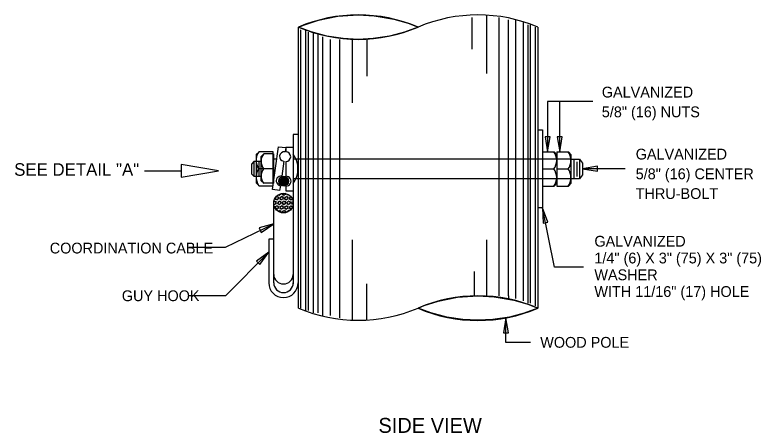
# Model space of a CAD drawing. Extents: x 1.2 to 16.3, y 0.2 to 9.9.
# Drawn here: x 1.24 to 7.47, y 6.04 to 9.54 of the extents above; entities that cross this region are included whole.
import ezdxf

# ---------------------------------------------------------------- set-up
doc = ezdxf.new("R2010")
doc.units = 0
for name, color, linetype in [('SD_P_Dimension Lines', 7, 'Continuous'), ('SD_P_Dimension Text', 7, 'Continuous'), ('SD_P_Prop Hidden Lines', 7, 'Continuous'), ('SD_P_Prop Object Lines', 7, 'Continuous'), ('SD_P_Shading', 7, 'Continuous'), ('SD_P_Subtitles', 7, 'Continuous')]:
    doc.layers.add(name, color=color, linetype=linetype)

msp = doc.modelspace()

# ---------------------------------------------------------------- linework, layer by layer
at = {"layer": 'SD_P_Dimension Lines'}
for p, q in [((6.067, 8.812), (5.689, 8.812)), ((5.689, 8.812), (5.689, 8.391)), ((5.791, 8.391), (5.791, 8.812)), ((5.668, 8.516), (5.689, 8.391)), ((5.71, 8.516), (5.668, 8.516)), ((5.689, 8.391), (5.71, 8.516)), ((5.77, 8.516), (5.791, 8.391)), ((5.812, 8.516), (5.77, 8.516)), ((5.791, 8.391), (5.812, 8.516)), ((2.324, 8.233), (2.63, 8.233)), ((2.941, 8.233), (2.629, 8.285)), ((2.629, 8.285), (2.629, 8.181)), ((2.629, 8.181), (2.941, 8.233)), ((6.107, 8.271), (5.982, 8.25)), ((6.338, 8.25), (5.982, 8.25)), ((5.982, 8.25), (6.107, 8.229)), ((6.107, 8.229), (6.107, 8.271)), ((5.747, 7.429), (5.648, 7.923)), ((5.692, 7.804), (5.648, 7.923)), ((5.648, 7.923), (5.651, 7.796)), ((2.999, 7.596), (3.403, 7.79)), ((3.403, 7.79), (3.282, 7.756)), ((3.299, 7.717), (3.403, 7.79)), ((5.651, 7.796), (5.692, 7.804)), ((3.282, 7.756), (3.299, 7.717)), ((2.693, 7.596), (2.999, 7.596)), ((3.002, 7.193), (3.362, 7.553)), ((3.362, 7.553), (3.259, 7.48)), ((3.288, 7.45), (3.362, 7.553)), ((3.259, 7.48), (3.288, 7.45)), ((5.988, 7.429), (5.747, 7.429)), ((2.696, 7.193), (3.002, 7.193)), ((5.342, 7.005), (5.321, 6.88)), ((5.342, 6.8), (5.342, 7.005)), ((5.363, 6.88), (5.342, 7.005)), ((5.321, 6.88), (5.363, 6.88)), ((5.546, 6.8), (5.342, 6.8))]:
    msp.add_line(p, q, dxfattribs=at)
at = {"layer": 'SD_P_Prop Hidden Lines'}
for p, q in [((3.3978, 8.129), (3.3978, 8.374)), ((3.2558, 8.308), (3.2558, 8.186)), ((3.4008, 8.3315), (3.3978, 8.3315)), ((5.886, 8.3302), (3.566, 8.3302)), ((3.317, 8.25), (3.279, 8.25)), ((5.886, 8.1672), (3.566, 8.1672))]:
    msp.add_line(p, q, dxfattribs=at)
for centre, start, end in [((3.3738, 8.3201), 185.87764, 216.8699), ((3.3741, 8.1778), 143.1301, 176.02023)]:
    msp.add_arc(centre, 0.1186, start, end, dxfattribs=at)
at = {"layer": 'SD_P_Prop Object Lines'}
for p, q in [((5.179, 9.534), (5.179, 9.045)), ((5.057, 9.514), (5.057, 9.249)), ((5.281, 9.514), (5.281, 7.188)), ((5.363, 7.188), (5.363, 9.494)), ((5.424, 7.168), (5.424, 9.494)), ((5.485, 9.473), (5.485, 7.148)), ((3.608, 9.432), (3.608, 7.086)), ((3.608, 9.432), (3.608, 7.086)), ((3.615, 9.43), (3.61, 9.432)), ((3.615, 9.434), (3.613, 9.43)), ((3.629, 7.086), (3.629, 9.412)), ((3.67, 7.066), (3.67, 9.412)), ((5.526, 7.127), (5.526, 9.453)), ((5.546, 7.127), (5.546, 9.453)), ((5.587, 7.107), (5.587, 9.432)), ((5.608, 9.432), (5.608, 7.086)), ((3.69, 9.392), (3.69, 7.066)), ((3.731, 9.392), (3.731, 7.046)), ((3.772, 9.371), (3.772, 7.046)), ((3.812, 7.025), (3.812, 9.351)), ((3.874, 9.33), (3.874, 7.025)), ((3.955, 7.005), (3.955, 9.33)), ((4.057, 9.33), (4.057, 8.8)), ((4.18, 9.33), (4.18, 9.024)), ((5.179, 9.045), (5.179, 9.045)), ((3.607, 8.537), (3.566, 8.537)), ((3.566, 8.537), (3.566, 7.289)), ((5.607, 8.575), (5.648, 8.575)), ((5.648, 8.575), (5.648, 7.923)), ((5.648, 8.555), (5.648, 7.943)), ((3.394, 8.078), (3.443, 8.433)), ((3.443, 8.433), (3.503, 8.427)), ((3.503, 8.427), (3.498, 8.392)), ((3.565, 8.427), (3.504, 8.427)), ((3.504, 8.427), (3.504, 8.392)), ((3.565, 8.427), (3.565, 8.066)), ((3.2558, 8.37), (3.2558, 8.308)), ((3.28, 8.393), (3.256, 8.37)), ((3.398, 8.393), (3.28, 8.393)), ((3.299, 8.353), (3.319, 8.374)), ((3.299, 8.149), (3.299, 8.353)), ((3.401, 8.374), (3.319, 8.374)), ((3.3978, 8.374), (3.3978, 8.3929)), ((3.401, 8.374), (3.401, 8.129)), ((5.648, 8.391), (5.73, 8.391)), ((5.648, 8.391), (5.744, 8.391)), ((5.744, 8.391), (5.767, 8.368)), ((5.767, 8.391), (5.767, 8.106)), ((5.767, 8.391), (5.863, 8.391)), ((5.886, 8.368), (5.863, 8.391)), ((5.886, 8.13), (5.886, 8.368)), ((3.238, 8.31), (3.217, 8.29)), ((3.217, 8.29), (3.217, 8.208)), ((3.299, 8.31), (3.238, 8.31)), ((3.238, 8.31), (3.238, 8.188)), ((3.258, 8.29), (3.258, 8.208)), ((3.279, 8.31), (3.279, 8.188)), ((3.4284, 8.3307), (3.398, 8.3307)), ((3.486, 8.313), (3.47, 8.19)), ((3.504, 8.311), (3.504, 8.188)), ((5.886, 8.33), (5.956, 8.33)), ((5.909, 8.33), (5.909, 8.167)), ((5.933, 8.309), (5.933, 8.187)), ((5.956, 8.33), (5.982, 8.296)), ((5.956, 8.33), (5.956, 8.167)), ((5.982, 8.296), (5.982, 8.2)), ((3.401, 8.25), (3.319, 8.25)), ((5.648, 8.249), (5.73, 8.249)), ((5.648, 8.249), (5.744, 8.249)), ((5.767, 8.249), (5.863, 8.249)), ((3.217, 8.208), (3.238, 8.188)), ((3.238, 8.188), (3.299, 8.188)), ((3.2558, 8.186), (3.2558, 8.133)), ((3.4059, 8.1677), (3.398, 8.1677)), ((3.4542, 8.1249), (3.4527, 8.1632)), ((3.4527, 8.1632), (3.4634, 8.1477)), ((3.4527, 8.1492), (3.4656, 8.1618)), ((3.4601, 8.167), (3.4746, 8.1775)), ((3.4701, 8.1511), (3.4601, 8.167)), ((3.4622, 8.1737), (3.4717, 8.1766)), ((3.4731, 8.168), (3.4622, 8.1737)), ((3.4634, 8.1477), (3.4769, 8.1635)), ((3.4656, 8.1618), (3.4731, 8.168)), ((3.4788, 8.1613), (3.4698, 8.147)), ((3.4717, 8.1766), (3.4753, 8.1794)), ((3.4722, 8.1706), (3.4905, 8.1756)), ((3.4992, 8.1642), (3.4722, 8.1706)), ((3.4746, 8.1775), (3.4855, 8.1799)), ((3.4753, 8.1794), (3.4784, 8.1818)), ((3.4769, 8.1635), (3.5052, 8.1492)), ((3.4784, 8.1818), (3.4919, 8.1828)), ((3.4817, 8.1682), (3.4788, 8.1613)), ((3.482, 8.161), (3.48, 8.157)), ((3.4848, 8.1732), (3.4817, 8.1682)), ((3.488, 8.169), (3.482, 8.161)), ((3.482, 8.161), (3.486, 8.167)), ((3.486, 8.167), (3.482, 8.157)), ((3.482, 8.161), (3.486, 8.165)), ((3.486, 8.163), (3.482, 8.161)), ((3.482, 8.153), (3.482, 8.161)), ((3.482, 8.157), (3.49, 8.161)), ((3.492, 8.169), (3.484, 8.157)), ((3.484, 8.155), (3.492, 8.161)), ((3.4995, 8.1706), (3.4848, 8.1732)), ((3.4855, 8.1799), (3.504, 8.1732)), ((3.486, 8.165), (3.49, 8.169)), ((3.492, 8.167), (3.486, 8.159)), ((3.486, 8.159), (3.486, 8.163)), ((3.49, 8.161), (3.486, 8.153)), ((3.492, 8.171), (3.488, 8.169)), ((3.488, 8.163), (3.492, 8.167)), ((3.488, 8.157), (3.494, 8.165)), ((3.496, 8.165), (3.488, 8.163)), ((3.488, 8.157), (3.49, 8.163)), ((3.49, 8.163), (3.488, 8.157)), ((3.488, 8.157), (3.488, 8.161)), ((3.488, 8.161), (3.488, 8.157)), ((3.49, 8.169), (3.496, 8.169)), ((3.49, 8.157), (3.496, 8.165)), ((3.492, 8.161), (3.49, 8.157)), ((3.4905, 8.1756), (3.503, 8.173)), ((3.4919, 8.1828), (3.5073, 8.1794)), ((3.492, 8.171), (3.492, 8.171)), ((3.492, 8.171), (3.492, 8.171)), ((3.496, 8.169), (3.492, 8.163)), ((3.496, 8.167), (3.492, 8.161)), ((3.494, 8.165), (3.492, 8.167)), ((3.492, 8.167), (3.492, 8.142)), ((3.492, 8.163), (3.492, 8.157)), ((3.492, 8.157), (3.496, 8.163)), ((3.494, 8.171), (3.499, 8.167)), ((3.4952, 8.1551), (3.5028, 8.162)), ((3.499, 8.167), (3.496, 8.159)), ((3.496, 8.163), (3.496, 8.167)), ((3.5099, 8.1532), (3.4992, 8.1642)), ((3.5028, 8.162), (3.4995, 8.1706)), ((3.503, 8.173), (3.5156, 8.1587)), ((3.504, 8.1732), (3.518, 8.1623)), ((3.5073, 8.1794), (3.5151, 8.163)), ((3.5151, 8.163), (3.5227, 8.1439)), ((3.518, 8.1623), (3.5187, 8.1504)), ((5.956, 8.167), (5.886, 8.167)), ((5.982, 8.2), (5.956, 8.167)), ((3.256, 8.133), (3.28, 8.108)), ((3.28, 8.108), (3.398, 8.108)), ((3.28, 8.108), (3.398, 8.108)), ((3.319, 8.129), (3.299, 8.149)), ((3.401, 8.129), (3.319, 8.129)), ((3.3978, 8.1079), (3.3978, 8.129)), ((3.4523, 8.133), (3.4527, 8.1492)), ((3.4653, 8.1184), (3.4523, 8.133)), ((3.453, 8.068), (3.461, 8.109)), ((3.4805, 8.1139), (3.4542, 8.1249)), ((3.4622, 8.1406), (3.457, 8.132)), ((3.457, 8.132), (3.467, 8.1215)), ((3.5156, 8.1587), (3.4622, 8.1406)), ((3.4784, 8.1118), (3.4653, 8.1184)), ((3.467, 8.1215), (3.4803, 8.1182)), ((3.4698, 8.147), (3.4717, 8.1356)), ((3.4926, 8.123), (3.4701, 8.1511)), ((3.4717, 8.1356), (3.4743, 8.1208)), ((3.5201, 8.1246), (3.4741, 8.1356)), ((3.4741, 8.1356), (3.4805, 8.1139)), ((3.4743, 8.1208), (3.4907, 8.118)), ((3.4997, 8.1075), (3.4784, 8.1118)), ((3.48, 8.157), (3.482, 8.148)), ((3.4803, 8.1182), (3.4926, 8.123)), ((3.488, 8.146), (3.482, 8.153)), ((3.482, 8.148), (3.482, 8.142)), ((3.482, 8.142), (3.482, 8.136)), ((3.482, 8.136), (3.486, 8.13)), ((3.488, 8.159), (3.484, 8.155)), ((3.484, 8.157), (3.484, 8.138)), ((3.484, 8.138), (3.492, 8.124)), ((3.496, 8.159), (3.486, 8.153)), ((3.486, 8.153), (3.488, 8.159)), ((3.486, 8.153), (3.49, 8.146)), ((3.486, 8.144), (3.486, 8.148)), ((3.486, 8.148), (3.486, 8.138)), ((3.488, 8.14), (3.486, 8.144)), ((3.486, 8.138), (3.49, 8.13)), ((3.486, 8.13), (3.492, 8.12)), ((3.488, 8.157), (3.488, 8.157)), ((3.492, 8.155), (3.488, 8.151)), ((3.488, 8.151), (3.49, 8.148)), ((3.488, 8.144), (3.488, 8.148)), ((3.488, 8.148), (3.49, 8.136)), ((3.496, 8.134), (3.488, 8.146)), ((3.492, 8.136), (3.488, 8.144)), ((3.492, 8.126), (3.488, 8.14)), ((3.492, 8.155), (3.49, 8.144)), ((3.49, 8.144), (3.492, 8.155)), ((3.49, 8.146), (3.494, 8.138)), ((3.49, 8.136), (3.49, 8.132)), ((3.49, 8.132), (3.492, 8.126)), ((3.49, 8.13), (3.494, 8.13)), ((3.4907, 8.118), (3.5007, 8.1187)), ((3.492, 8.142), (3.492, 8.155)), ((3.494, 8.13), (3.492, 8.136)), ((3.492, 8.124), (3.494, 8.13)), ((3.492, 8.12), (3.496, 8.12)), ((3.494, 8.138), (3.499, 8.136)), ((3.494, 8.13), (3.494, 8.136)), ((3.494, 8.136), (3.494, 8.122)), ((3.494, 8.122), (3.496, 8.134)), ((3.496, 8.122), (3.494, 8.12)), ((3.4945, 8.1404), (3.5019, 8.1554)), ((3.5009, 8.1365), (3.4945, 8.1404)), ((3.5019, 8.1554), (3.4952, 8.1551)), ((3.4956, 8.1201), (3.5035, 8.1249)), ((3.499, 8.128), (3.496, 8.122)), ((3.499, 8.136), (3.499, 8.128)), ((3.5182, 8.1251), (3.4997, 8.1075)), ((3.5007, 8.1187), (3.5097, 8.1304)), ((3.5035, 8.1249), (3.5009, 8.1365)), ((3.5227, 8.1439), (3.5019, 8.1435)), ((3.5019, 8.1435), (3.5061, 8.1211)), ((3.504, 8.107), (3.504, 8.066)), ((3.5052, 8.1492), (3.5227, 8.1527)), ((3.5061, 8.1211), (3.5201, 8.1246)), ((3.5097, 8.1304), (3.5099, 8.1532)), ((3.5187, 8.1504), (3.5182, 8.1251)), ((5.648, 8.106), (5.73, 8.106)), ((5.648, 8.106), (5.744, 8.106)), ((5.744, 8.106), (5.767, 8.13)), ((5.767, 8.106), (5.863, 8.106)), ((5.863, 8.106), (5.886, 8.13)), ((3.453, 8.068), (3.394, 8.078)), ((3.45, 8.027), (3.444, 8.036)), ((3.45, 8.027), (3.454, 8.036)), ((3.464, 8.036), (3.454, 8.036)), ((3.464, 8.036), (3.46, 8.043)), ((3.474, 8.036), (3.479, 8.044)), ((3.474, 8.036), (3.485, 8.036)), ((3.478, 8.047), (3.479, 8.044)), ((3.489, 8.027), (3.485, 8.036)), ((3.489, 8.027), (3.493, 8.036)), ((3.503, 8.036), (3.493, 8.036)), ((3.503, 8.036), (3.498, 8.046)), ((3.504, 8.066), (3.565, 8.066)), ((3.513, 8.036), (3.516, 8.041)), ((3.513, 8.036), (3.523, 8.036)), ((3.527, 8.027), (3.523, 8.036)), ((3.411, 7.982), (3.404, 7.975)), ((3.411, 7.982), (3.415, 7.974)), ((3.415, 7.997), (3.419, 8.005)), ((3.415, 7.997), (3.425, 7.997)), ((3.425, 7.974), (3.415, 7.974)), ((3.417, 8.01), (3.419, 8.005)), ((3.419, 8.013), (3.425, 8.013)), ((3.425, 7.974), (3.419, 7.966)), ((3.43, 8.023), (3.425, 8.013)), ((3.43, 7.989), (3.425, 7.997)), ((3.43, 8.023), (3.436, 8.013)), ((3.43, 7.989), (3.436, 7.997)), ((3.444, 8.013), (3.436, 8.013)), ((3.444, 7.997), (3.436, 7.997)), ((3.436, 7.974), (3.444, 7.974)), ((3.436, 7.974), (3.44, 7.966)), ((3.444, 8.013), (3.44, 8.005)), ((3.444, 7.997), (3.44, 8.005)), ((3.45, 7.982), (3.444, 7.974)), ((3.45, 7.982), (3.454, 7.974)), ((3.454, 8.013), (3.464, 8.013)), ((3.454, 8.013), (3.46, 8.005)), ((3.454, 7.997), (3.46, 8.005)), ((3.454, 7.997), (3.464, 7.997)), ((3.464, 7.974), (3.454, 7.974)), ((3.464, 7.974), (3.46, 7.966)), ((3.468, 8.023), (3.464, 8.013)), ((3.468, 7.989), (3.464, 7.997)), ((3.468, 8.023), (3.474, 8.013)), ((3.468, 7.989), (3.474, 7.997)), ((3.485, 8.013), (3.474, 8.013)), ((3.485, 7.997), (3.474, 7.997)), ((3.474, 7.974), (3.485, 7.974)), ((3.474, 7.974), (3.479, 7.966)), ((3.485, 8.013), (3.479, 8.005)), ((3.485, 7.997), (3.479, 8.005)), ((3.489, 7.982), (3.485, 7.974)), ((3.489, 7.982), (3.493, 7.974)), ((3.493, 8.013), (3.503, 8.013)), ((3.493, 8.013), (3.499, 8.005)), ((3.493, 7.997), (3.499, 8.005)), ((3.493, 7.997), (3.503, 7.997)), ((3.503, 7.974), (3.493, 7.974)), ((3.503, 7.974), (3.499, 7.966)), ((3.509, 8.023), (3.503, 8.013)), ((3.509, 7.989), (3.503, 7.997)), ((3.509, 8.023), (3.513, 8.013)), ((3.509, 7.989), (3.513, 7.997)), ((3.523, 8.013), (3.513, 8.013)), ((3.523, 7.997), (3.513, 7.997)), ((3.513, 7.974), (3.523, 7.974)), ((3.513, 7.974), (3.517, 7.966)), ((3.523, 8.013), (3.517, 8.005)), ((3.523, 7.997), (3.517, 8.005)), ((3.527, 7.982), (3.523, 7.974)), ((3.527, 8.027), (3.531, 8.033)), ((3.527, 7.982), (3.534, 7.974)), ((3.534, 8.013), (3.542, 8.013)), ((3.534, 8.013), (3.538, 8.005)), ((3.534, 7.997), (3.538, 8.005)), ((3.534, 7.997), (3.542, 7.997)), ((3.542, 7.974), (3.534, 7.974)), ((3.542, 7.974), (3.538, 7.966)), ((3.546, 8.02), (3.542, 8.013)), ((3.548, 7.989), (3.542, 7.997)), ((3.548, 7.989), (3.552, 7.997)), ((3.56, 7.997), (3.552, 7.997)), ((3.552, 7.974), (3.562, 7.974)), ((3.552, 7.974), (3.558, 7.966)), ((3.565, 7.98), (3.562, 7.974)), ((3.4028, 7.2977), (3.4028, 7.9597)), ((3.411, 7.95), (3.404, 7.96)), ((3.411, 7.95), (3.415, 7.958)), ((3.425, 7.958), (3.415, 7.958)), ((3.415, 7.936), (3.425, 7.936)), ((3.415, 7.936), (3.419, 7.927)), ((3.416, 7.921), (3.419, 7.927)), ((3.417, 7.919), (3.425, 7.919)), ((3.425, 7.958), (3.419, 7.966)), ((3.43, 7.944), (3.425, 7.936)), ((3.43, 7.909), (3.425, 7.919)), ((3.43, 7.944), (3.436, 7.936)), ((3.43, 7.909), (3.436, 7.919)), ((3.436, 7.958), (3.44, 7.966)), ((3.436, 7.958), (3.444, 7.958)), ((3.444, 7.936), (3.436, 7.936)), ((3.444, 7.919), (3.436, 7.919)), ((3.444, 7.936), (3.44, 7.927)), ((3.444, 7.919), (3.44, 7.927)), ((3.45, 7.95), (3.444, 7.958)), ((3.45, 7.95), (3.454, 7.958)), ((3.464, 7.958), (3.454, 7.958)), ((3.454, 7.936), (3.464, 7.936)), ((3.454, 7.936), (3.46, 7.927)), ((3.454, 7.919), (3.46, 7.927)), ((3.454, 7.919), (3.464, 7.919)), ((3.464, 7.958), (3.46, 7.966)), ((3.468, 7.944), (3.464, 7.936)), ((3.468, 7.909), (3.464, 7.919)), ((3.468, 7.944), (3.474, 7.936)), ((3.468, 7.909), (3.474, 7.919)), ((3.474, 7.958), (3.479, 7.966)), ((3.474, 7.958), (3.485, 7.958)), ((3.485, 7.936), (3.474, 7.936)), ((3.485, 7.919), (3.474, 7.919)), ((3.485, 7.936), (3.479, 7.927)), ((3.485, 7.919), (3.479, 7.927)), ((3.489, 7.95), (3.485, 7.958)), ((3.489, 7.95), (3.493, 7.958)), ((3.503, 7.958), (3.493, 7.958)), ((3.493, 7.936), (3.503, 7.936)), ((3.493, 7.936), (3.499, 7.927)), ((3.493, 7.919), (3.499, 7.927)), ((3.493, 7.919), (3.503, 7.919)), ((3.503, 7.958), (3.499, 7.966)), ((3.509, 7.944), (3.503, 7.936)), ((3.509, 7.909), (3.503, 7.919)), ((3.509, 7.944), (3.513, 7.936)), ((3.509, 7.909), (3.513, 7.919)), ((3.513, 7.958), (3.517, 7.966)), ((3.513, 7.958), (3.523, 7.958)), ((3.523, 7.936), (3.513, 7.936)), ((3.523, 7.919), (3.513, 7.919)), ((3.523, 7.936), (3.517, 7.927)), ((3.523, 7.919), (3.517, 7.927)), ((3.527, 7.95), (3.523, 7.958)), ((3.527, 7.95), (3.534, 7.958)), ((3.542, 7.958), (3.534, 7.958)), ((3.534, 7.936), (3.542, 7.936)), ((3.534, 7.936), (3.538, 7.927)), ((3.534, 7.919), (3.538, 7.927)), ((3.534, 7.919), (3.542, 7.919)), ((3.542, 7.958), (3.538, 7.966)), ((3.548, 7.944), (3.542, 7.936)), ((3.547, 7.911), (3.542, 7.919)), ((3.548, 7.944), (3.552, 7.936)), ((3.551, 7.917), (3.552, 7.919)), ((3.552, 7.958), (3.558, 7.966)), ((3.552, 7.958), (3.562, 7.958)), ((3.561, 7.936), (3.552, 7.936)), ((3.553, 7.919), (3.552, 7.919)), ((3.565, 7.951), (3.562, 7.958)), ((5.648, 7.923), (5.608, 7.923)), ((3.439, 7.897), (3.444, 7.897)), ((3.45, 7.905), (3.444, 7.897)), ((3.45, 7.905), (3.454, 7.897)), ((3.464, 7.897), (3.454, 7.897)), ((3.464, 7.897), (3.46, 7.889)), ((3.461, 7.887), (3.46, 7.889)), ((3.474, 7.897), (3.485, 7.897)), ((3.474, 7.897), (3.479, 7.889)), ((3.476, 7.883), (3.479, 7.889)), ((3.489, 7.905), (3.485, 7.897)), ((3.489, 7.905), (3.493, 7.897)), ((3.503, 7.897), (3.493, 7.897)), ((3.503, 7.897), (3.499, 7.889)), ((3.501, 7.885), (3.499, 7.889)), ((3.513, 7.897), (3.523, 7.897)), ((3.513, 7.897), (3.517, 7.889)), ((3.527, 7.905), (3.523, 7.897)), ((3.527, 7.905), (3.533, 7.898)), ((3.4028, 7.6627), (3.3618, 7.6627)), ((3.362, 7.663), (3.362, 7.298)), ((4.057, 7.658), (4.057, 6.984)), ((5.179, 7.658), (5.179, 7.188)), ((5.077, 7.392), (5.077, 7.188)), ((4.18, 6.984), (4.18, 7.29)), ((5.363, 7.188), (5.363, 7.168))]:
    msp.add_line(p, q, dxfattribs=at)
msp.add_circle((3.4861, 8.1469), 0.0408, dxfattribs=at)
for centre, radius, start, end in [((4.1084, 8.2602), 1.275, 66.92178, 113.07822), ((5.108, 8.2602), 1.275, 66.92178, 113.07822), ((4.1084, 10.6062), 1.275, 246.92178, 293.07822), ((3.3747, 8.3218), 0.1186, 143.1301, 185.87764), ((3.3997, 8.3123), 0.1026, 143.28143, 217.02123), ((3.4916, 8.3521), 0.0399, 81.17241, 261.17241), ((3.5037, 8.351), 0.0408, 270, 90), ((3.4013, 8.2497), 0.2042, 323.1301, 36.8699), ((5.6463, 8.32), 0.1191, 323.1301, 36.8699), ((5.7655, 8.32), 0.1191, 323.1301, 36.8699), ((3.3988, 8.1894), 0.1014, 142.97705, 216.71684), ((5.6463, 8.1771), 0.1191, 323.1301, 36.8699), ((5.7655, 8.1771), 0.1191, 323.1301, 36.8699), ((3.3747, 8.1792), 0.1186, 176.02023, 216.8699), ((3.4649, 8.1492), 0.0408, 83.52808, 264.04889), ((3.5065, 8.1469), 0.0408, 265.77228, 94.22772), ((3.4843, 7.2977), 0.1224, 180, 0), ((3.4843, 7.2977), 0.0816, 180, 0), ((5.108, 5.9142), 1.275, 66.92178, 113.07822), ((4.1084, 8.2602), 1.275, 246.92178, 293.07822), ((5.1073, 8.2586), 1.275, 246.92178, 293.07822), ((5.108, 8.2602), 1.275, 246.92178, 293.07822)]:
    msp.add_arc(centre, radius, start, end, dxfattribs=at)
msp.add_ellipse((3.4843, 7.9637), major_axis=(0, 0.082), ratio=0.995122, dxfattribs=at)
msp.add_ellipse((3.4843, 7.3703), major_axis=(0, 0.082), ratio=0.995122, start_param=1.621763, end_param=4.664374, dxfattribs=at)
at = {"layer": 'SD_P_Shading'}
for points in [[(3.6086, 9.4332), (3.6589, 9.4534), (3.7768, 9.4913), (3.9378, 9.5237), (4.1084, 9.5352), (4.2425, 9.5281), (4.407, 9.4997), (4.5254, 9.4651), (4.6082, 9.4332), (4.4946, 9.391), (4.3704, 9.3583), (4.2321, 9.3371), (4.1084, 9.3311), (3.9822, 9.3374), (3.8472, 9.3581), (3.7149, 9.3934)], [(4.6082, 7.0872), (4.6585, 7.1074), (4.7764, 7.1453), (4.9374, 7.1777), (5.108, 7.1892), (5.2421, 7.1821), (5.4066, 7.1537), (5.525, 7.1191), (5.6078, 7.0872), (5.4942, 7.045), (5.37, 7.0123), (5.2317, 6.9911), (5.108, 6.9851), (4.9818, 6.9914), (4.8468, 7.0122), (4.7145, 7.0474)]]:
    msp.add_lwpolyline(points, close=True, dxfattribs=at)

# ---------------------------------------------------------------- texts
at = {"layer": 'SD_P_Dimension Text'}
for s, height, p in [('GALVANIZED', 0.09, (6.142, 8.8455)), ('5/8" (16) NUTS', 0.09, (6.142, 8.6807)), ('GALVANIZED', 0.09, (6.4249, 8.3278)), ('SEE DETAIL "A"', 0.105, (1.2359, 8.1919)), ('5/8" (16) CENTER', 0.09, (6.4249, 8.163)), ('THRU-BOLT', 0.09, (6.4249, 7.9982)), ('GALVANIZED', 0.09, (6.08, 7.6001)), ('COORDINATION CABLE', 0.09, (1.5331, 7.543)), ('1/4" (6) X 3" (75) X 3" (75)', 0.089998, (6.08, 7.46)), ('WASHER', 0.09, (6.08, 7.3199)), ('GUY HOOK', 0.09, (2.1348, 7.145)), ('WITH 11/16" (17) HOLE', 0.089998, (6.08, 7.1801)), ('WOOD POLE', 0.09, (5.6279, 6.7559))]:
    msp.add_text(s, height=height, dxfattribs=at).set_placement(p)
at = {"layer": 'SD_P_Subtitles'}
msp.add_text('SIDE VIEW', height=0.125, dxfattribs=at).set_placement((4.2769, 6.0449))

doc.saveas('drawing.dxf')
